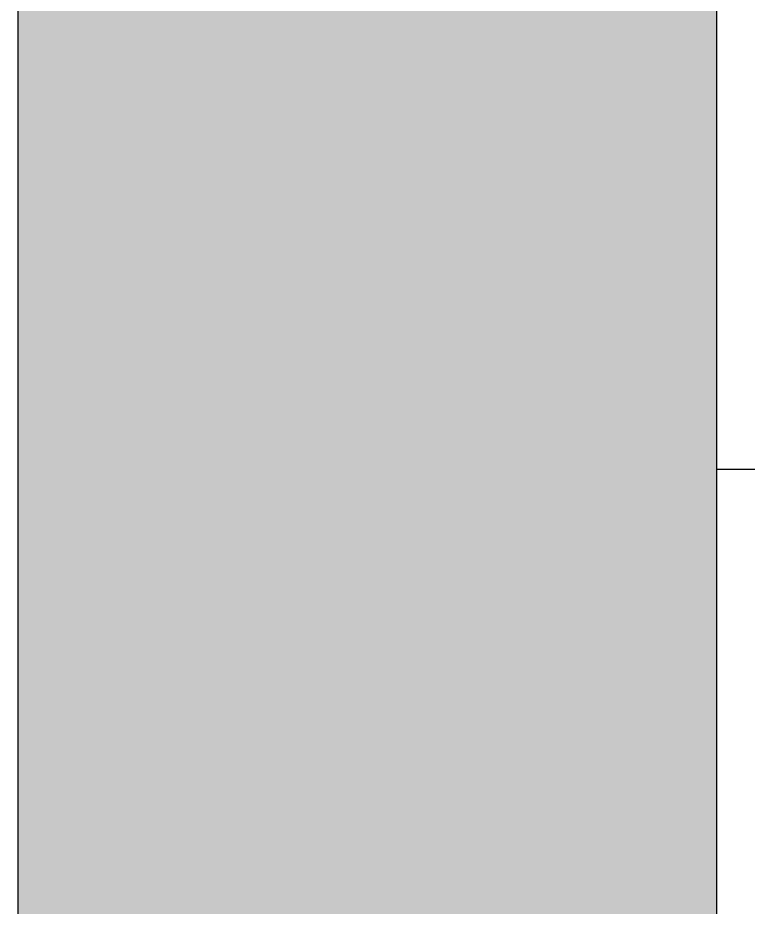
# Model space of a CAD drawing. Header units: inches. Extents: x 7658 to 73799, y 48 to 40262.
# Drawn here: x 7658 to 11556, y 28788 to 33531 of the extents above; entities that cross this region are included whole.
import ezdxf

# ---------------------------------------------------------------- set-up
doc = ezdxf.new("R2010")
doc.units = ezdxf.units.IN
doc.layers.add('www.cad-blocks.net', color=7, linetype='Continuous')

# ---------------------------------------------------------------- blocks, each defined once
blk = doc.blocks.new('A$C516926BB')
for p, q in [((0, 38.5194), (0, 0)), ((0, 30.4302), (62.4121, 30.4302))]:
    blk.add_line(p, q)
blk = doc.blocks.new('format')
at = {"layer": 'www.cad-blocks.net', "true_color": 0x444444}
blk.add_hatch(color=250, dxfattribs=at).paths.add_polyline_path([(7657.7, 48.2), (11386.7, 48.2), (11386.7, 40261.7), (7657.7, 40261.7)])
at = {"layer": 'www.cad-blocks.net', "color": 250, "true_color": 0x444444}
for p, q in [((7657.7, 40261.7), (7657.7, 48.2)), ((11386.7, 40261.7), (11386.7, 48.2))]:
    blk.add_line(p, q, dxfattribs=at)
at = {"layer": 'www.cad-blocks.net'}
blk.add_line((11386.7, 40261.7), (11386.7, 48.2), dxfattribs=at)
at = {"layer": 'www.cad-blocks.net', "color": 155, "true_color": 0x546d8e}
blk.add_line((11386.7, 39213.8), (11386.7, 694.4), dxfattribs=at)

msp = doc.modelspace()

# ---------------------------------------------------------------- block references
msp.add_blockref('format', (0, 0))
at = {"layer": 'www.cad-blocks.net', "color": 155, "true_color": 0x546d8e, "xscale": 1000, "yscale": 1000, "zscale": 1000}
msp.add_blockref('A$C516926BB', (11386.7, 694.4), dxfattribs=at)

doc.saveas('drawing.dxf')
